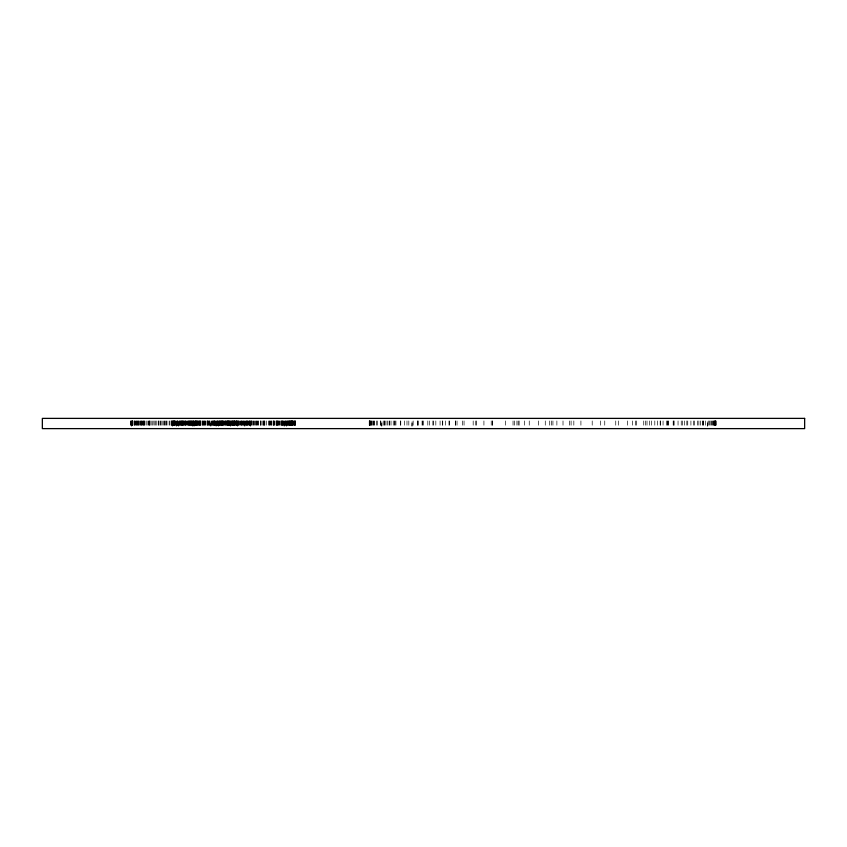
<?xml version="1.0" encoding="UTF-8"?>
<svg xmlns="http://www.w3.org/2000/svg" width="847" height="847" viewBox="0 0 847 847"><rect width="100%" height="100%" fill="white"/><g stroke="black" fill="none" stroke-linecap="round" stroke-linejoin="round"><path stroke-width="0.64" stroke-dasharray="4.24 3.18" d="M716.064 420.948L716.075 426.052M715.863 420.948L715.969 426.052M715.704 420.948L715.704 426.052M715.524 420.948L715.482 426.052L715.302 420.948M715.133 420.948L715.196 426.052M714.879 420.948L714.826 426.052M714.54 420.948L714.54 426.052M714.349 420.948L714.349 426.052M714.106 420.948L714.106 426.052M713.555 420.948L713.555 426.052M713.089 420.948L713.089 426.052M712.751 420.948L712.751 426.052M711.364 420.948L711.364 426.052M710.845 420.948L710.845 426.052M709.532 420.948L709.532 426.052M708.727 420.948L708.727 426.052M705.413 420.948L705.413 426.052M703.497 420.948L703.497 426.052M703.063 420.948L703.063 426.052M702.534 420.948L702.534 426.052M700.469 420.948L700.469 426.052M698.87 420.948L698.87 426.052M697.61 420.948L697.61 426.052M694.381 420.948L694.434 426.052M693.619 420.948L693.619 426.052M690.919 420.948L690.919 426.052M687.743 420.948L687.743 426.052M686.832 420.948L686.832 426.052M684.514 420.948L684.514 426.052M682.555 420.948L682.555 426.052M681.253 420.948L681.253 426.052M678.045 420.948L678.045 426.052M674.138 420.948L674.138 426.052M673.312 420.948L673.312 426.052M673.185 420.948L673.185 426.052M668.325 420.948L668.325 426.052M667.976 420.948L667.944 426.052M667.383 420.948L667.383 426.052M666.42 420.948L666.42 426.052M663.063 420.948L663.063 426.052M660.607 420.948L660.607 426.052M660.184 420.948L660.184 426.052M657.516 420.948L657.516 426.052M654.805 420.948L654.805 426.052M651.671 420.948L651.671 426.052M649.554 420.948L649.554 426.052M647.013 420.948L647.013 426.052M645.499 420.948L645.499 426.052M643.731 420.948L643.731 426.052M636.637 420.948L636.637 426.052M635.652 420.948L635.652 426.052M632.667 420.948L632.667 426.052M627.542 420.948L627.542 426.052M618.31 420.948L618.31 426.052M615.748 420.948L615.748 426.052M604.747 420.948L604.747 426.052M600.544 420.948L600.544 426.052M592.201 420.948L592.201 426.052M580.915 420.948L580.915 426.052M573.832 420.948L573.832 426.052M571.1 420.948L571.1 426.052M569.459 420.948L569.459 426.052M563.011 420.948L563.011 426.052M556.881 420.948L556.881 426.052M552.932 420.948L552.932 426.052M551.408 420.948L551.408 426.052M549.714 420.948L549.714 426.052M545.277 420.948L545.277 426.052M538.364 420.948L538.364 426.052M529.248 420.948L529.248 426.052M524.6 420.948L524.6 426.052M519.126 420.948L519.126 426.052M518.173 420.948L518.173 426.052M516.935 420.948L516.935 426.052M514.383 420.948L514.383 426.052M513.038 420.948L513.038 426.052M505.415 420.948L505.415 426.052M492.679 420.948L492.679 426.052M492.319 420.948L492.319 426.052M491.239 420.948L491.239 426.052M483.923 420.948L483.923 426.052M476.173 420.948L476.173 426.052M475.898 420.948L475.898 426.052M473.177 420.948L473.177 426.052M464.05 420.948L464.05 426.052M462.367 420.948L462.367 426.052M457.031 420.948L457.031 426.052M455.675 420.948L455.675 426.052M455.464 420.948L455.464 426.052M449.598 420.948L449.598 426.052M448.995 420.948L448.995 426.052M445.638 420.948L445.638 426.052M442.737 420.948L442.737 426.052M442.346 420.948L442.346 426.052M440.08 420.948L440.08 426.052M435.824 420.948L435.824 426.052M433.622 420.948L433.622 426.052M432.87 420.948L432.87 426.052M429.471 420.948L429.471 426.052M427.809 420.948L427.809 426.052M423.352 420.948L423.352 426.052M422.537 420.948L422.537 426.052M422.071 420.948L422.071 426.052M418.46 420.948L418.46 426.052M417.687 420.948L417.687 426.052M417.518 420.948L417.518 426.052M413.145 420.948L413.145 426.052M408.815 420.948L408.815 426.052M406.983 420.948L406.983 426.052M404.57 420.948L404.57 426.052M400.758 420.948L400.758 426.052M400.313 420.948L400.313 426.052M395.92 420.948L395.92 426.052M394.967 420.948L394.967 426.052M394.734 420.948L394.734 426.052M393.262 420.948L393.262 426.052M391.018 420.948L391.018 426.052M389.641 420.948L389.641 426.052M389.101 420.948L389.101 426.052M387.45 420.948L387.45 426.052M385.988 420.948L385.988 426.052M384.845 420.948L384.845 426.052M384.612 420.948L384.612 426.052M383.268 420.948L383.268 426.052M380.599 420.948L380.599 426.052M380.314 420.948L380.314 426.052M377.031 420.948L377.031 426.052M376.947 420.948L376.947 426.052M374.522 420.948L374.522 426.052M373.94 420.948L373.94 426.052M373.516 420.948L373.516 426.052M372.68 420.948L372.68 426.052M371.6 420.948L371.6 426.052M371.388 420.948L371.388 426.052M370.499 420.948L370.562 426.052M370.203 420.948L370.203 426.052M370.075 420.948L369.991 426.052M369.843 420.948L369.832 426.052M369.673 420.948L369.779 426.052M369.44 420.948L369.44 426.052M369.43 420.948L369.43 426.052M369.228 420.948L369.228 426.052M295.338 420.948L295.338 426.052M295.264 420.948L295.201 426.052M295.148 420.948L295.148 426.052M294.925 420.948L294.82 426.052M294.767 420.948L294.767 426.052M294.47 420.948L294.47 426.052M294.163 420.948L294.248 426.052M293.793 420.948L293.793 426.052M293.242 420.948L293.337 426.052M292.882 420.948L292.882 426.052M292.734 420.948L292.734 426.052M292.639 420.948L292.639 426.052M292.416 420.948L292.49 426.052M292.162 420.948L292.268 426.052M292.014 420.948L291.982 426.052M291.855 420.948L291.855 426.052M291.664 420.948L291.622 426.052M291.612 420.948L291.58 426.052M291.294 420.948L291.294 426.052M291.209 420.948L291.209 426.052M290.86 420.948L290.86 426.052M290.627 420.948L290.648 426.052M290.436 420.948L290.447 426.052M290.288 420.948L290.309 426.052M289.865 420.948L289.865 426.052M289.568 420.948L289.6 426.052M289.462 420.948L289.462 426.052M289.229 420.948L289.229 426.052M289.06 420.948L289.06 426.052M288.838 420.948L288.954 426.052M288.626 420.948L288.785 426.052M288.541 420.948L288.541 426.052M287.8 420.948L287.747 426.052M287.631 420.948L287.631 426.052M287.429 420.948L287.429 426.052M286.879 420.948L286.9 426.052M286.297 420.948L286.254 426.052M285.947 420.948L285.947 426.052M285.788 420.948L285.672 426.052M285.608 420.948L285.608 426.052M284.963 420.948L284.963 426.052M284.751 420.948L284.751 426.052M284.37 426.052L284.211 420.948L284.063 426.052M283.66 420.948L283.671 426.052M283.163 420.948L283.163 426.052M282.898 420.948L282.898 426.052M282.58 420.948L282.58 426.052M282.231 420.948L282.242 426.052M282.062 420.948L282.072 426.052M281.85 420.948L281.85 426.052M281.479 420.948L281.5 426.052M281.384 420.948L281.384 426.052M280.315 420.948L280.315 426.052M279.341 420.948L279.415 426.052M278.991 420.948L278.991 426.052M278.896 420.948L278.896 426.052M278.324 420.948L278.24 426.052M277.742 420.948L277.742 426.052M277.35 420.948L277.35 426.052M277.191 420.948L277.191 426.052M277.064 420.948L277.064 426.052M276.62 420.948L276.62 426.052M276.344 420.948L276.344 426.052M276.196 420.948L276.228 426.052M274.904 420.948L274.904 426.052M274.544 420.948L274.544 426.052M273.867 420.948L273.962 426.052M273.634 420.948L273.74 426.052M273.274 420.948L273.274 426.052M273.094 420.948L273.094 426.052M271.442 420.948L271.368 426.052M271.315 420.948L271.315 426.052M270.754 420.948L270.754 426.052M270.108 420.948L270.108 426.052M269.59 420.948L269.59 426.052M269.208 420.948L269.208 426.052M268.478 420.948L268.478 426.052M266.678 420.948L266.678 426.052M264.857 420.948L264.857 426.052M264.402 420.948L264.402 426.052M264.126 420.948L264.126 426.052M263.745 420.948L263.798 426.052M263.406 420.948L263.406 426.052M262.814 420.948L262.814 426.052M260.971 420.948L260.971 426.052M260.887 420.948L260.887 426.052M260.4 420.948L260.4 426.052M258.166 420.948L258.166 426.052M258.039 420.948L258.039 426.052M257.742 420.948L257.742 426.052M256.662 420.948L256.662 426.052M256.175 420.948L256.175 426.052M255.18 420.948L255.18 426.052M254.841 420.948L254.841 426.052M253.856 420.948L253.856 426.052M253.232 420.948L253.232 426.052M252.237 420.948L252.237 426.052M251.739 420.948L251.612 426.052L251.559 420.948M251.199 420.948L251.072 426.052L250.924 420.948M250.818 420.948L250.691 426.052M250.511 426.052L250.532 420.948L250.352 426.052M250.087 420.948L250.013 426.052M249.812 420.948L249.929 426.052M249.452 420.948L249.452 426.052M249.187 420.948L249.187 426.052M249.092 420.948L249.092 426.052M248.129 420.948L248.129 426.052M247.927 420.948L247.959 426.052M247.663 420.948L247.663 426.052M247.239 420.948L247.239 426.052M246.9 420.948L246.9 426.052M246.488 420.948L246.488 426.052M246.361 420.948L246.361 426.052M245.969 420.948L245.969 426.052M245.736 420.948L245.736 426.052M244.931 426.052L244.889 420.948L244.719 426.052M244.465 420.948L244.465 426.052M244.158 420.948L244.158 426.052M243.29 420.948L243.29 426.052M243.11 420.948L243.1 426.052M243.025 420.948L242.941 426.052M242.538 420.948L242.538 426.052M241.723 420.948L241.723 426.052M241.67 420.948L241.564 426.052M241.141 420.948L241.141 426.052M240.919 420.948L240.919 426.052M240.04 420.948L240.04 426.052M239.817 420.948L239.817 426.052M238.79 420.948L238.854 426.052M238.621 420.948L238.621 426.052M238.356 420.948L238.356 426.052M237.891 420.948L237.922 426.052M237.721 420.948L237.721 426.052M237.245 420.948L237.245 426.052M237.033 420.948L237.033 426.052M236.853 420.948L236.906 426.052M236.684 420.948L236.588 426.052M236.493 420.948L236.482 426.052M236.366 420.948L236.366 426.052M236.144 420.948L236.144 426.052M235.741 420.948L235.741 426.052M235.424 420.948L235.35 426.052M234.915 420.948L234.915 426.052M234.651 420.948L234.661 426.052M234.545 420.948L234.545 426.052M234.365 420.948L234.365 426.052M234.27 420.948L234.185 426.052M234.026 420.948L234.026 426.052M233.814 420.948L233.814 426.052M233.645 420.948L233.74 426.052M233.518 420.948L233.518 426.052M232.872 420.948L232.925 426.052M232.861 420.948L232.861 426.052M232.65 420.948L232.65 426.052M232.247 420.948L232.247 426.052M232.152 420.948L232.152 426.052M231.792 420.948L231.792 426.052M231.379 420.948L231.284 426.052M231.136 420.948L231.22 426.052M230.818 420.948L230.818 426.052M230.289 420.948L230.289 426.052M230.109 420.948L230.109 426.052M229.685 420.948L229.685 426.052M229.579 420.948L229.548 426.052M229.156 420.948L229.156 426.052M229.029 420.948L229.029 426.052M228.849 420.948L228.849 426.052M228.669 420.948L228.669 426.052M228.415 420.948L228.415 426.052M228.214 420.948L228.245 426.052M227.981 420.948L227.97 426.052M227.769 420.948L227.822 426.052M227.642 420.948L227.642 426.052M227.462 420.948L227.462 426.052M227.25 420.948L227.261 426.052M226.88 420.948L226.985 426.052M226.541 420.948L226.657 426.052M226.234 420.948L226.318 426.052M225.662 420.948L225.694 426.052L225.546 420.948M225.281 420.948L225.281 426.052M225.016 420.948L225.016 426.052M224.233 420.948L224.222 426.052M223.926 420.948L223.989 426.052M223.746 420.948L223.703 426.052M223.269 420.948L223.269 426.052M222.888 420.948L222.92 426.052M222.772 420.948L222.697 426.052M222.57 420.948L222.57 426.052M222.401 420.948L222.401 426.052M222.179 420.948L222.179 426.052M221.829 420.948L221.914 426.052M221.681 420.948L221.681 426.052M221.565 420.948L221.512 426.052M221.162 420.948L221.162 426.052M220.961 420.948L220.961 426.052M220.718 420.948L220.718 426.052M220.156 420.948L220.156 426.052M220.135 420.948L220.135 426.052M219.828 420.948L219.828 426.052M219.691 420.948L219.691 426.052M219.426 420.948L219.341 426.052M219.024 420.948L218.971 426.052M218.822 420.948L218.822 426.052M218.632 420.948L218.632 426.052M217.785 420.948L217.743 426.052M217.637 420.948L217.637 426.052M217.383 420.948L217.383 426.052M217.139 420.948L217.139 426.052M216.864 420.948L216.821 426.052M216.324 420.948L216.366 426.052M215.562 420.948L215.456 426.052M215.138 420.948L215.149 426.052M214.852 420.948L214.852 426.052M214.598 420.948L214.598 426.052M214.46 420.948L214.355 426.052M214.312 420.948L214.206 426.052M214.026 420.948L214.037 426.052M213.465 420.948L213.465 426.052M213.317 420.948L213.317 426.052M213.148 420.948L213.148 426.052M212.269 420.948L212.269 426.052M212.184 420.948L212.184 426.052M212.036 420.948L212.036 426.052M211.348 420.948L211.348 426.052M210.935 426.052L210.882 420.948L210.787 426.052M209.876 420.948L209.865 426.052M209.484 420.948L209.484 426.052M209.294 420.948L209.294 426.052M208.658 420.948L208.658 426.052M208.214 420.948L208.214 426.052M207.864 420.948L207.864 426.052M207.737 420.948L207.78 426.052M207.388 420.948L207.303 426.052L207.25 420.948M206.012 420.948L206.012 426.052M205.398 420.948L205.398 426.052M204.889 420.948L204.889 426.052M204.328 420.948L204.36 426.052M204.053 420.948L203.968 426.052M203.322 420.948L203.322 426.052M203.005 420.948L203.005 426.052M202.804 420.948L202.804 426.052M202.655 420.948L202.666 426.052M200.993 420.948L200.993 426.052M200.686 420.948L200.697 426.052M200.453 420.948L200.453 426.052M200.061 420.948L200.061 426.052M199.892 420.948L199.892 426.052M199.564 420.948L199.638 426.052M199.49 420.948L199.49 426.052M199.077 420.948L199.056 426.052M198.463 420.948L198.463 426.052M198.378 420.948L198.378 426.052M197.912 420.948L197.912 426.052M197.669 420.948L197.647 426.052M197.457 420.948L197.467 426.052M197.15 420.948L197.076 426.052M196.748 420.948L196.758 426.052M196.345 420.948L196.345 426.052M196.208 420.948L196.292 426.052M196.102 420.948L196.112 426.052M195.964 420.948L195.816 426.052M195.689 420.948L195.646 426.052M195.466 420.948L195.466 426.052M195.276 420.948L195.276 426.052M195.054 420.948L195.054 426.052M194.916 420.948L194.916 426.052M194.736 420.948L194.736 426.052M194.164 426.052L194.048 420.948L193.963 426.052M193.751 420.948L193.751 426.052M193.624 420.948L193.592 426.052M193.476 420.948L193.476 426.052M193.211 420.948L193.211 426.052M193.074 420.948L193.074 426.052M192.576 420.948L192.576 426.052M192.195 420.948L192.195 426.052M192.068 420.948L192.068 426.052M191.867 420.948L191.867 426.052M191.634 420.948L191.634 426.052M191.507 420.948L191.507 426.052M190.977 420.948L190.977 426.052M190.691 420.948L190.691 426.052M190.416 420.948L190.416 426.052M190.247 420.948L190.247 426.052M189.823 420.948L189.823 426.052M189.548 420.948L189.548 426.052M189.368 420.948L189.368 426.052M189.125 420.948L189.125 426.052M188.532 420.948L188.532 426.052M188.352 420.948L188.352 426.052M188.15 420.948L188.119 426.052M187.865 420.948L187.886 426.052M187.346 420.948L187.346 426.052M186.393 420.948L186.393 426.052M185.938 420.948L185.98 426.052M185.768 420.948L185.768 426.052M185.599 420.948L185.62 426.052M185.355 420.948L185.355 426.052M184.635 420.948L184.635 426.052M184.328 420.948L184.328 426.052M183.788 420.948L183.799 426.052M183.471 420.948L183.471 426.052M183.291 420.948L183.291 426.052M182.899 420.948L182.878 426.052M182.529 420.948L182.529 426.052M182.306 420.948L182.391 426.052M182.179 420.948L182.179 426.052M181.946 420.948L181.946 426.052M181.47 420.948L181.47 426.052M181.279 420.948L181.279 426.052M181.036 420.948L181.036 426.052M180.951 420.948L180.951 426.052M180.633 420.948L180.633 426.052M180.167 420.948L180.167 426.052M179.659 420.948L179.659 426.052M179.352 420.948L179.352 426.052M179.119 420.948L179.109 426.052M178.717 426.052L178.696 420.948L178.526 426.052M177.986 420.948L177.986 426.052M177.849 420.948L177.849 426.052M177.468 420.948L177.468 426.052M177.171 420.948L177.171 426.052M177.087 420.948L177.087 426.052M176.695 420.948L176.695 426.052M176.536 426.052L176.441 420.948L176.24 426.052M175.657 420.948L175.657 426.052M175.403 420.948L175.34 426.052M174.969 420.948L174.969 426.052M174.651 420.948L174.651 426.052M174.546 420.948L174.546 426.052M174.281 420.948L174.366 426.052M174.143 420.948L174.101 426.052M174.006 420.948L174.006 426.052M173.868 420.948L173.868 426.052M173.624 420.948L173.677 426.052M173.349 420.948L173.381 426.052M173.106 420.948L173.169 426.052M172.968 420.948L172.926 426.052M172.83 420.948L172.777 426.052M172.608 420.948L172.608 426.052M172.449 426.052L172.333 420.948L172.248 426.052M172.015 420.948L171.983 426.052M171.941 420.948L171.973 426.052M171.74 420.948L171.655 426.052M171.348 420.948L171.348 426.052M169.94 420.948L169.94 426.052M169.135 420.948L169.135 426.052M167.018 420.948L167.018 426.052M166.34 420.948L166.34 426.052M165.324 420.948L165.324 426.052M164.265 420.948L164.265 426.052M164.053 420.948L164.053 426.052M162.963 420.948L162.963 426.052M161.819 420.948L161.819 426.052M160.644 420.948L160.644 426.052M159.967 420.948L159.967 426.052M158.527 420.948L158.527 426.052M158.273 420.948L158.273 426.052M156.79 420.948L156.79 426.052M155.382 420.948L155.382 426.052M154.196 420.948L154.228 426.052M153.095 420.948L152.958 426.052M151.984 420.948L151.984 426.052M150.83 420.948L150.83 426.052M149.432 420.948L149.432 426.052M149.337 420.948L149.337 426.052M149.125 420.948L149.125 426.052M148.331 420.948L148.331 426.052M147.897 420.948L147.897 426.052M146.224 420.948L146.224 426.052M144.879 420.948L144.879 426.052M144.646 420.948L144.646 426.052M143.979 420.948L143.979 426.052M143.609 420.948L143.609 426.052M143.302 420.948L143.302 426.052M142.561 420.948L142.561 426.052M142.01 420.948L142.01 426.052M141.788 420.948L141.671 426.052M141.544 420.948L141.544 426.052M140.771 420.948L140.771 426.052M140.676 420.948L140.676 426.052M139.363 420.948L139.363 426.052M138.792 420.948L138.792 426.052M138.326 420.948L138.326 426.052M137.945 420.948L137.945 426.052M137.51 420.948L137.51 426.052M136.981 420.948L136.981 426.052M136.24 420.948L136.272 426.052M136.102 420.948L136.102 426.052M135.647 420.948L135.647 426.052M134.842 420.948L134.842 426.052M134.419 420.948L134.419 426.052M134.197 420.948L134.197 426.052M132.852 420.948L132.852 426.052M132.767 420.948L132.767 426.052M132.492 420.948L132.608 426.052M132.407 420.948L132.323 426.052M132.206 420.948L132.206 426.052M132.058 420.948L132.068 426.052M131.825 420.948L131.751 426.052M131.74 426.052L131.581 420.948L131.401 426.052M131.253 420.948L131.253 426.052M131.137 420.948L131.084 426.052M130.936 420.948L130.925 426.052M130.703 420.948L130.713 426.052M707.563 426.052L707.563 420.948L707.489 426.052M412.044 426.052L412.044 420.948L411.938 426.052M381.859 426.052L381.859 420.948L381.764 426.052M286.699 426.052L286.699 420.948L286.635 426.052M237.478 426.052L237.478 420.948L237.435 426.052M230.606 426.052L230.575 420.948L230.49 426.052M218.42 426.052L218.42 420.948L218.314 426.052M216.123 426.052L216.123 420.948L216.08 426.052M192.841 426.052L192.841 420.948L192.767 426.052"/><path stroke-width="1.27" d="M804.65 418.386L42.35 418.386L42.35 428.614L804.65 428.614L804.65 418.386"/></g></svg>
